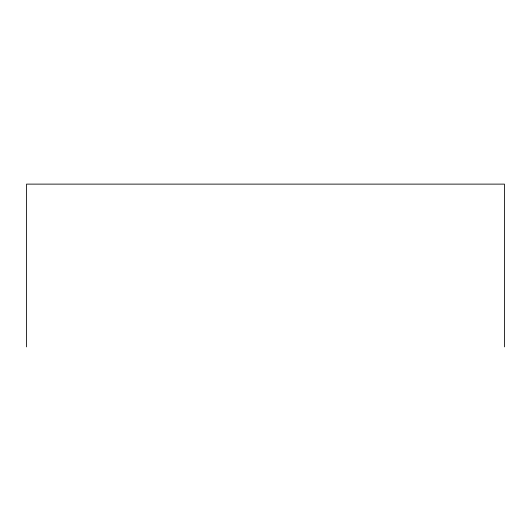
<?xml version="1.0" encoding="UTF-8"?>
<svg xmlns="http://www.w3.org/2000/svg" width="531" height="531" viewBox="0 0 531 531"><rect width="100%" height="100%" fill="white"/><g stroke="black" fill="none" stroke-linecap="round" stroke-linejoin="round"><path stroke-width="0.8" d="M504.45 346.876L504.45 184.124L26.55 184.124L26.55 346.876"/></g></svg>
